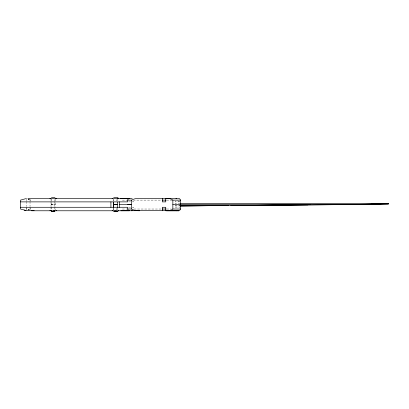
<?xml version="1.0" encoding="UTF-8"?>
<svg xmlns="http://www.w3.org/2000/svg" width="409" height="409" viewBox="0 0 409 409"><rect width="100%" height="100%" fill="white"/><g stroke="black" fill="none" stroke-linecap="round" stroke-linejoin="round"><path stroke-width="0.31" stroke-dasharray="2.04 1.53" d="M51.253 206.847L51.253 210.456L55.2 210.451L55.2 206.847M55.2 210.456L51.053 210.425M180.231 203.437L175.195 203.437L175.195 205.926L180.231 205.891M55.399 210.482L51.053 210.482M113.278 210.425L117.035 210.466L113.477 210.451L116.611 210.42M116.611 210.487L113.278 210.482M122.398 200.129L126.739 200.129M133.4 199.853A26.611 5.828 -90 0 1 133.569 200.129L161.616 200.129M166.678 200.129L172.368 200.129M128.605 201.882L133.569 201.882L133.569 200.129M179.96 201.882L175.195 201.882L175.195 200.129M51.253 204.536L55.2 204.536M175.195 205.926L179.766 205.926L179.766 203.437M128.605 207.276L133.569 207.276L133.569 209.025L161.616 209.025M175.195 207.276L179.96 207.276M122.398 209.025L126.739 209.025M166.678 209.025L171.105 209.025M53.226 210.42L55.399 210.425M52.347 210.471L51.253 210.456M177.578 200.911L179.96 201.688M117.429 199.127L117.429 200.931M117.429 208.048L117.429 209.858M116.821 199.618L116.821 200.86M116.821 208.299L116.821 210.778M113.477 199.127L113.477 200.931M113.477 208.048L113.477 209.858M113.349 199.618L113.349 200.86M113.349 208.299L113.349 210.16M55.2 199.127L55.2 202.133M55.2 202.731L55.2 206.254M54.469 199.618L54.469 200.86M54.469 201.479L54.469 206.438M54.469 207.056L54.469 210.778M51.253 199.127L51.253 202.133M51.253 202.731L51.253 206.254M50.997 198.38L50.997 200.86M50.997 201.479L50.997 206.438M50.997 207.056L50.997 210.16M30.338 199.602L30.338 200.742M30.338 207.844L30.338 209.556M30.031 199.643L30.031 200.88M30.031 201.494L30.031 206.427M30.031 207.046L30.031 208.897M26.529 199.643L26.529 200.88M26.529 201.494L26.529 206.427M26.529 207.046L26.529 209.51M26.222 207.844L26.222 210.129M51.641 204.439L51.253 204.444L55.2 204.454L51.641 204.439"/><path stroke-width="0.61" d="M117.219 211.652L113.687 211.663L117.219 211.663L118.784 210.446M20.45 201.882L127.634 201.882L127.634 200.129L131.57 200.129L133.165 199.372A21.038 16.611 -90 0 1 134.832 198.825L134.847 198.825A29.729 26.038 -90 0 1 137.853 198.426L178.661 198.38A24.013 4.949 89.1 0 1 180.553 200.129L180.553 209.025A24.013 4.949 -89.1 0 1 178.82 210.768L178.661 210.778M26.825 198.759L26.248 198.978M25.741 198.687L20.465 200.129L20.45 209.025L26.534 210.584M27.909 198.575L30.307 198.575M117.332 210.778L168.927 210.584A36.646 22.515 -90 0 0 171.238 209.996L171.662 209.786A29.295 14.162 -90 0 0 172.849 209.025L180.553 209.025M180.231 203.437L373.616 203.437L388.55 203.84L354.531 204.526A512.022 0.757 -0.4 0 1 231.157 205.502M374.787 203.513L388.55 203.84L359.501 204.306M371.658 204.388L388.55 203.84M113.477 204.444L117.429 204.444L117.035 204.464M228.866 205.522L180.405 205.921A308.028 0.772 -0.4 0 0 307.936 204.878A308.023 0.573 -0.4 0 0 373.616 204.372L374.567 204.28L373.616 203.437M230.778 205.507L279.24 205.113M280.518 205.103L307.936 204.878M180.231 205.891L211.693 205.65A512.022 0.757 -0.4 0 0 228.646 205.522M129.904 198.38L120.558 198.488L129.091 198.38A13.471 2.95 90 0 0 127.634 200.129M310.012 204.388L172.849 204.541M51.457 197.322L54.99 197.322M113.687 197.322L117.219 197.322L118.784 198.529L112.122 198.529M30.752 198.38L50.788 198.38M55.583 198.38L112.674 198.38M117.332 198.38L131.488 198.38A26.611 5.828 -90 0 1 132.194 198.575M49.893 198.529L56.554 198.529M162.245 200.129L166.044 200.129M162.332 198.38L162.332 201.882L165.752 201.882L165.752 198.38A49.78 36.35 90 0 1 168.181 198.488L168.927 198.575A36.646 22.515 90 0 1 171.238 199.163L171.662 199.367A29.295 14.162 -90 0 1 172.849 200.129L180.553 200.129M127.634 204.582L131.57 204.577L119.331 204.577M113.477 204.536L117.429 204.536M20.45 207.276L127.634 207.276L127.634 209.025A13.471 2.95 -90 0 0 129.091 210.778M127.634 209.025L131.57 209.025L133.165 209.781A21.038 16.611 90 0 0 134.832 210.328L134.847 210.333A29.729 26.038 -90 0 0 137.853 210.727L139.679 210.778M162.245 209.025L166.044 209.025M34.177 210.471L29.438 210.712L26.825 210.395M31.539 210.778L50.788 210.778M55.583 210.778L113.078 210.778M166.565 210.768L178.82 210.768L165.752 210.778L165.752 207.276L162.332 207.276L162.332 210.778M120.834 210.768L129.402 210.778M371.658 203.437L373.535 203.483M25.757 210.471L24.218 210.18M172.849 200.129L172.849 209.025M131.57 200.129L131.57 209.025M119.331 201.882L119.331 207.276M117.429 202.133L117.429 207.455M113.477 202.133L113.477 207.455M113.349 202.097L113.349 207.68M110.911 201.882L110.911 207.276M132.368 210.471A26.611 5.828 -90 0 1 131.488 210.778M176.402 210.778A25.808 3.333 90 0 1 175.89 210.471M175.993 198.575A25.808 3.333 90 0 1 176.402 198.38M29.146 209.786L28.42 209.786L29.146 209.786M28.962 199.188L28.42 199.367L29.269 199.367L28.962 199.188M50.297 210.436L49.893 210.446L50.297 210.471M56.554 210.461L56.156 210.471L56.554 210.461M112.521 210.436L112.122 210.446L112.521 210.471M51.81 211.647L51.457 211.652L54.99 211.663L51.81 211.647"/></g></svg>
